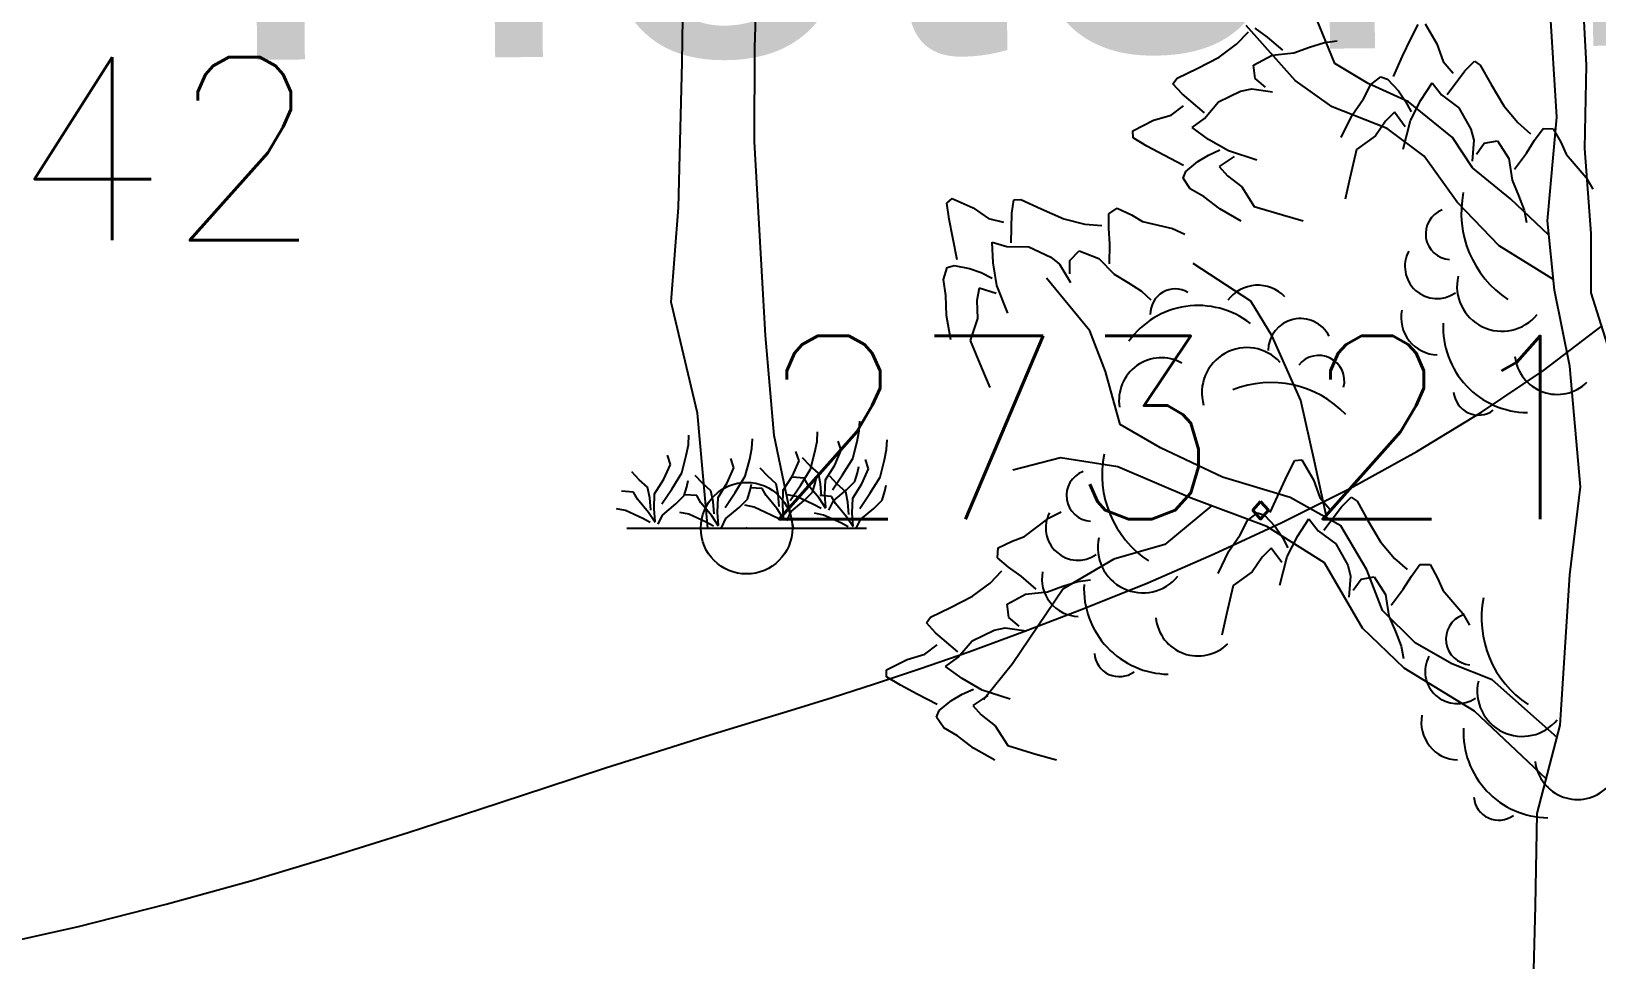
# Model space of a CAD drawing. Header units: millimetres. Extents: x 524954 to 526204, y 9523489 to 9524010.
# Drawn here: x 525666.14 to 525674.69, y 9523606.47 to 9523611.54 of the extents above; entities that cross this region are included whole.
import ezdxf

# ---------------------------------------------------------------- set-up
doc = ezdxf.new("R2010")
doc.units = ezdxf.units.MM
doc.header["$PDMODE"] = 32
doc.header["$PDSIZE"] = 0.5
doc.linetypes.add('ACAD_ISO12W100', pattern=[21, 12, -3, 0, -3, 0, -3])
doc.linetypes.add('CACHE2', pattern=[4.7625, 3.175, -1.5875])
for name, color, linetype in [('Arbre', 34, 'ACAD_ISO12W100'), ('CN_01_00', 3, 'Continuous'), ('TopoAlt', 3, 'Continuous'), ('TOPOJIS', 7, 'Continuous'), ('Toponomie', 7, 'CACHE2')]:
    doc.layers.add(name, color=color, linetype=linetype)
doc.styles.add('Simplex 1.0', font='Simplex.shx', dxfattribs={"width": 0.99, "height": 1})
doc.styles.get("Standard").update_dxf_attribs({"font": 'arial.ttf'})

# ---------------------------------------------------------------- blocks, each defined once
blk = doc.blocks.new('TCPOINT M')
at = {"color": 0}
blk.add_point((0, 0), dxfattribs=at)
at = {"layer": 'TopoAlt', "style": 'Simplex 1.0', "width": 0.99}
blk.add_attdef('ALT', (0.15, 0.15), '', height=1, dxfattribs=at)
blk = doc.blocks.new('v088')
at = {"linetype": 'Continuous'}
for p, q in [((-0.0745, 7.1309), (-0.0959, 7.5596)), ((-0.2365, 6.8477), (-0.2742, 7.4626)), ((-1.4491, 7.1395), (-1.5474, 7.38)), ((-1.6648, 7.048), (-1.9323, 7.3471)), ((-1.2665, 7.0314), (-1.4491, 7.1395)), ((-0.0837, 6.6768), (-0.0745, 7.1309)), ((-1.4628, 6.9029), (-1.6648, 7.048)), ((-1.0467, 6.9303), (-1.2665, 7.0314)), ((-0.8063, 6.7363), (-1.0467, 6.9303)), ((-1.1618, 6.7848), (-1.4628, 6.9029)), ((-0.2869, 6.2807), (-0.2365, 6.8477)), ((-0.9597, 6.6336), (-1.1618, 6.7848)), ((-0.6972, 6.5707), (-0.8063, 6.7363)), ((-0.0491, 6.2111), (-0.0837, 6.6768)), ((-0.7803, 6.3824), (-0.9597, 6.6336)), ((-0.4884, 6.4009), (-0.6972, 6.5707)), ((-0.5514, 6.1446), (-0.7803, 6.3824)), ((-0.2789, 6.2036), (-0.4884, 6.4009)), ((-0.2479, 5.9022), (-0.2869, 6.2807)), ((-0.0486, 5.8877), (-0.0491, 6.2111)), ((-0.2539, 5.9607), (-0.5514, 6.1446)), ((-1.9071, 5.8427), (-2.2223, 6.0475)), ((-2.7868, 5.6812), (-3.0229, 5.9686)), ((-0.1646, 5.4873), (-0.2479, 5.9022)), ((-1.7911, 5.6523), (-1.9071, 5.8427)), ((0.0846, 5.4676), (-0.0486, 5.8877)), ((-2.7013, 5.4591), (-2.7868, 5.6812)), ((-1.6346, 5.3011), (-1.7911, 5.6523)), ((-0.1073, 4.8293), (-0.1646, 5.4873)), ((-2.6206, 5.1685), (-2.7013, 5.4591)), ((-1.5592, 4.9668), (-1.6346, 5.3011)), ((-2.4003, 5.0425), (-2.6206, 5.1685)), ((-2.9464, 4.9876), (-3.2062, 4.92)), ((-2.6344, 4.9381), (-2.9464, 4.9876)), ((-2.0611, 4.8817), (-2.4003, 5.0425)), ((-1.4917, 4.6586), (-1.5592, 4.9668)), ((-2.2328, 4.7662), (-2.6344, 4.9381)), ((-1.6919, 4.7713), (-2.0611, 4.8817)), ((-0.1657, 4.3492), (-0.1073, 4.8293)), ((-2.1227, 4.7254), (-2.3768, 4.5144)), ((-1.8192, 4.6131), (-2.2328, 4.7662)), ((-1.415, 4.6154), (-1.6919, 4.7713)), ((-1.5041, 4.4145), (-1.8192, 4.6131)), ((-1.2732, 4.3758), (-1.415, 4.6154)), ((-2.3768, 4.5144), (-2.655, 4.434)), ((-2.655, 4.434), (-2.9315, 4.2727)), ((-1.2976, 4.0581), (-1.5041, 4.4145)), ((-1.1877, 4.1537), (-1.2732, 4.3758)), ((-0.2169, 3.5272), (-0.1657, 4.3492)), ((-2.9315, 4.2727), (-3.209, 3.8627)), ((-1.0099, 3.9771), (-1.1877, 4.1537)), ((-1.0692, 3.839), (-1.2976, 4.0581)), ((-0.8085, 3.8631), (-1.0099, 3.9771)), ((-3.209, 3.8627), (-3.3666, 3.6666)), ((-0.589, 3.7744), (-0.8085, 3.8631)), ((-0.6849, 3.6045), (-1.0692, 3.839)), ((-0.2343, 3.4611), (-0.589, 3.7744)), ((-0.2941, 3.234), (-0.6849, 3.6045)), ((-0.3436, 3.0457), (-0.2169, 3.5272)), ((0.0445, 2.6247), (0.064, 3.1786)), ((-0.3518, 2.5418), (-0.3436, 3.0457)), ((0.0429, 2.1085), (0.0445, 2.6247)), ((-0.3726, 1.7516), (-0.3518, 2.5418)), ((0.1022, 1.0525), (0.0429, 2.1085)), ((-0.4115, 1.2346), (-0.3726, 1.7516)), ((-0.2683, 0.6281), (-0.4115, 1.2346)), ((0.151, 0.5063), (0.1022, 1.0525)), ((-0.2127, 0), (-0.2683, 0.6281)), ((0.2565, 0), (0.151, 0.5063)), ((-0.6539, 0), (0.6539, 0))]:
    blk.add_line(p, q, dxfattribs=at)
at = {"color": 3, "linetype": 'Continuous'}
for p, q in [((-0.9551, 7.3561), (-0.8913, 7.2468)), ((-1.985, 7.2461), (-1.9201, 7.3129)), ((-1.8154, 7.2839), (-1.8839, 7.3331)), ((-1.7325, 7.2133), (-1.8154, 7.2839)), ((-1.0783, 7.18), (-1.0336, 7.2746)), ((-1.0336, 7.2746), (-0.9936, 7.3527)), ((-2.0805, 7.1754), (-1.985, 7.2461)), ((-1.8923, 7.1303), (-1.791, 7.1862)), ((-1.791, 7.1862), (-1.6722, 7.1979)), ((-1.6722, 7.1979), (-1.587, 7.2285)), ((-1.587, 7.2285), (-1.5051, 7.2548)), ((-1.5051, 7.2548), (-1.4365, 7.2638)), ((-0.8913, 7.2468), (-0.8575, 7.1514)), ((-2.3098, 7.06), (-2.2004, 7.1132)), ((-2.2004, 7.1132), (-2.0805, 7.1754)), ((-1.8828, 7.0578), (-1.8923, 7.1303)), ((-1.1277, 7.0688), (-1.0783, 7.18)), ((-0.8575, 7.1514), (-0.8023, 7.0875)), ((-0.8351, 6.9716), (-0.7381, 7.0997)), ((-0.7381, 7.0997), (-0.6855, 7.1528)), ((-0.6855, 7.1528), (-0.654, 7.1313)), ((-0.654, 7.1313), (-0.5947, 7.0251)), ((-2.333, 7.0298), (-2.3098, 7.06)), ((-2.283, 6.9743), (-2.333, 7.0298)), ((-1.8262, 7.0109), (-1.8828, 7.0578)), ((-1.2925, 6.9474), (-1.2526, 7.0255)), ((-1.2526, 7.0255), (-1.1978, 7.0672)), ((-1.1978, 7.0672), (-1.1602, 7.0548)), ((-1.1602, 7.0548), (-1.1012, 6.9916)), ((-0.978, 6.9406), (-0.9175, 7.0343)), ((-0.9175, 7.0343), (-0.8661, 6.9697)), ((-0.5947, 7.0251), (-0.5257, 6.909)), ((-2.1607, 6.8701), (-2.283, 6.9743)), ((-2.1606, 6.8391), (-2.0833, 6.9307)), ((-2.0833, 6.9307), (-1.963, 6.9891)), ((-1.963, 6.9891), (-1.9025, 7.0009)), ((-1.9025, 7.0009), (-1.7879, 6.9849)), ((-1.3538, 6.8575), (-1.2925, 6.9474)), ((-1.1012, 6.9916), (-1.0633, 6.9361)), ((-1.0633, 6.9361), (-1.0322, 6.8755)), ((-1.0349, 6.828), (-0.978, 6.9406)), ((-0.8661, 6.9697), (-0.7702, 6.8978)), ((-2.4387, 6.8298), (-2.3415, 6.858)), ((-2.3415, 6.858), (-2.2745, 6.9095)), ((-1.413, 6.7366), (-1.3538, 6.8575)), ((-1.122, 6.8741), (-1.1715, 6.8255)), ((-1.0639, 6.7951), (-1.122, 6.8741)), ((-0.7702, 6.8978), (-0.705, 6.781)), ((-0.5257, 6.909), (-0.4496, 6.8178)), ((-2.5514, 6.7723), (-2.4387, 6.8298)), ((-2.5502, 6.7337), (-2.5514, 6.7723)), ((-2.228, 6.7914), (-2.1606, 6.8391)), ((-2.1379, 6.7256), (-2.228, 6.7914)), ((-1.1715, 6.8255), (-1.2266, 6.7446)), ((-1.0757, 6.6715), (-1.0349, 6.828)), ((-0.705, 6.781), (-0.6897, 6.7213)), ((-0.4496, 6.8178), (-0.3793, 6.7567)), ((-0.357, 6.7218), (-0.3104, 6.7855)), ((-0.3104, 6.7855), (-0.2553, 6.7842)), ((-0.2553, 6.7842), (-0.2138, 6.7099)), ((-2.4746, 6.6893), (-2.5502, 6.7337)), ((-2.3827, 6.6392), (-2.4746, 6.6893)), ((-2.0288, 6.6624), (-2.1379, 6.7256)), ((-1.3299, 6.6702), (-1.3669, 6.5144)), ((-1.2266, 6.7446), (-1.3299, 6.6702)), ((-0.6897, 6.7213), (-0.6991, 6.6059)), ((-0.6753, 6.6457), (-0.6318, 6.7049)), ((-0.6318, 6.7049), (-0.56, 6.7185)), ((-0.56, 6.7185), (-0.4983, 6.6206)), ((-0.4022, 6.6506), (-0.357, 6.7218)), ((-0.2138, 6.7099), (-0.1857, 6.6447)), ((-2.2745, 6.5836), (-2.3827, 6.6392)), ((-2.2624, 6.5503), (-2.1959, 6.6055)), ((-2.1959, 6.6055), (-2.1384, 6.6402)), ((-2.1384, 6.6402), (-2.076, 6.6678)), ((-1.9976, 6.6315), (-2.0798, 6.5781)), ((-1.8748, 6.6127), (-2.0288, 6.6624)), ((-0.4983, 6.6206), (-0.4798, 6.5027)), ((-0.4679, 6.5637), (-0.4022, 6.6506)), ((-0.1857, 6.6447), (-0.0753, 6.5169)), ((-2.2769, 6.5134), (-2.2624, 6.5503)), ((-2.2384, 6.4564), (-2.2769, 6.5134)), ((-2.0798, 6.5781), (-2.0342, 6.5259)), ((-2.0342, 6.5259), (-1.9565, 6.4662)), ((-1.3669, 6.5144), (-1.3922, 6.3999)), ((-0.4798, 6.5027), (-0.4444, 6.4194)), ((-0.0753, 6.5169), (-0.0397, 6.4532)), ((-2.1628, 6.412), (-2.2384, 6.4564)), ((-1.9565, 6.4662), (-1.8881, 6.3588)), ((-0.4444, 6.4194), (-0.4135, 6.3391)), ((-3.5682, 6.3771), (-3.539, 6.4025)), ((-3.5548, 6.2904), (-3.5682, 6.3771)), ((-3.539, 6.4025), (-3.4232, 6.3514)), ((-3.4232, 6.3514), (-3.3399, 6.2939)), ((-3.2129, 6.3221), (-3.2014, 6.3959)), ((-3.2014, 6.3959), (-3.1633, 6.397)), ((-3.1633, 6.397), (-3.053, 6.3458)), ((-3.053, 6.3458), (-2.929, 6.2922)), ((-2.6821, 6.3185), (-2.6368, 6.3497)), ((-2.6368, 6.3497), (-2.5596, 6.3138)), ((-2.0765, 6.3457), (-2.1628, 6.412)), ((-1.9592, 6.2797), (-2.0765, 6.3457)), ((-1.8881, 6.3588), (-1.7347, 6.313)), ((-0.4135, 6.3391), (-0.4006, 6.2711)), ((-3.5355, 6.1876), (-3.5548, 6.2904)), ((-3.3399, 6.2939), (-3.2577, 6.2746)), ((-3.2164, 6.1615), (-3.2129, 6.3221)), ((-2.929, 6.2922), (-2.8139, 6.2629)), ((-2.8139, 6.2629), (-2.7211, 6.2547)), ((-2.6826, 6.2395), (-2.6821, 6.3185)), ((-2.5596, 6.3138), (-2.4986, 6.2775)), ((-2.4986, 6.2775), (-2.3343, 6.2387)), ((-1.7347, 6.313), (-1.6219, 6.2812)), ((-3.5103, 6.0686), (-3.5355, 6.1876)), ((-3.3198, 6.1639), (-3.2403, 6.1417)), ((-3.3139, 6.0525), (-3.3198, 6.1639)), ((-2.6774, 6.1553), (-2.6826, 6.2395)), ((-2.3343, 6.2387), (-2.2681, 6.208)), ((-3.2403, 6.1417), (-3.1205, 6.1398)), ((-3.1205, 6.1398), (-2.9991, 6.0834)), ((-2.9991, 6.0834), (-2.9517, 6.044)), ((-2.8952, 6.0647), (-2.845, 6.1178)), ((-2.845, 6.1178), (-2.7377, 6.0747)), ((-2.7377, 6.0747), (-2.6536, 5.99)), ((-2.6797, 6.0464), (-2.6774, 6.1553)), ((-3.5861, 5.9603), (-3.5662, 6.0262)), ((-3.5662, 6.0262), (-3.5284, 6.0381)), ((-3.5284, 6.0381), (-3.4436, 6.0215)), ((-3.4436, 6.0215), (-3.3804, 5.9989)), ((-3.3804, 5.9989), (-3.3196, 5.968)), ((-3.294, 5.9279), (-3.3139, 6.0525)), ((-2.9517, 6.044), (-2.8917, 5.945)), ((-2.8958, 5.9912), (-2.8952, 6.0647)), ((-2.6536, 5.99), (-2.576, 5.9433)), ((-3.5727, 5.8736), (-3.5861, 5.9603)), ((-3.3915, 5.9142), (-3.4031, 5.8459)), ((-3.2981, 5.8843), (-3.3915, 5.9142)), ((-3.2352, 5.7773), (-3.294, 5.9279)), ((-2.576, 5.9433), (-2.5039, 5.8964)), ((-3.5695, 5.7648), (-3.5727, 5.8736)), ((-3.4031, 5.8459), (-3.4003, 5.748)), ((-2.5039, 5.8964), (-2.4536, 5.8489)), ((-3.5466, 5.6322), (-3.5695, 5.7648)), ((-3.4003, 5.748), (-3.4403, 5.6271)), ((-3.4403, 5.6271), (-3.3789, 5.4792)), ((-3.3789, 5.4792), (-3.3323, 5.3717)), ((-1.7068, 4.8945), (-1.6668, 4.9726)), ((-1.6668, 4.9726), (-1.6283, 4.976)), ((-1.6283, 4.976), (-1.5645, 4.8667)), ((-1.7514, 4.7999), (-1.7068, 4.8945)), ((-1.8008, 4.6887), (-1.7514, 4.7999)), ((-1.5645, 4.8667), (-1.5307, 4.7714)), ((-1.5307, 4.7714), (-1.4755, 4.7074)), ((-1.5083, 4.5916), (-1.4112, 4.7196)), ((-1.4112, 4.7196), (-1.3587, 4.7727)), ((-1.3587, 4.7727), (-1.3272, 4.7513)), ((-1.3272, 4.7513), (-1.2679, 4.6451)), ((-3.1435, 4.5571), (-3.0095, 4.66)), ((-3.0095, 4.66), (-2.9439, 4.6918)), ((-1.9657, 4.5674), (-1.9257, 4.6454)), ((-1.9257, 4.6454), (-1.871, 4.6871)), ((-1.871, 4.6871), (-1.8334, 4.6747)), ((-1.8334, 4.6747), (-1.7744, 4.6115)), ((-1.6512, 4.5605), (-1.5907, 4.6542)), ((-1.5907, 4.6542), (-1.5392, 4.5896)), ((-1.2679, 4.6451), (-1.1988, 4.529)), ((-3.2867, 4.4956), (-3.2101, 4.5328)), ((-3.2101, 4.5328), (-3.1435, 4.5571)), ((-2.0269, 4.4774), (-1.9657, 4.5674)), ((-1.7744, 4.6115), (-1.7365, 4.5561)), ((-1.7365, 4.5561), (-1.7054, 4.4954)), ((-1.7081, 4.4479), (-1.6512, 4.5605)), ((-1.5392, 4.5896), (-1.4434, 4.5178)), ((-3.2911, 4.4407), (-3.2867, 4.4956)), ((-2.0862, 4.3565), (-2.0269, 4.4774)), ((-1.7952, 4.494), (-1.8447, 4.4455)), ((-1.7371, 4.415), (-1.7952, 4.494)), ((-1.7488, 4.2914), (-1.7081, 4.4479)), ((-1.4434, 4.5178), (-1.3781, 4.401)), ((-1.1988, 4.529), (-1.1228, 4.4377)), ((-3.3314, 4.3035), (-3.2664, 4.3702)), ((-3.2303, 4.3905), (-3.2911, 4.4407)), ((-3.1617, 4.3413), (-3.2303, 4.3905)), ((-1.8998, 4.3645), (-2.0031, 4.2901)), ((-1.8447, 4.4455), (-1.8998, 4.3645)), ((-1.3781, 4.401), (-1.3629, 4.3412)), ((-1.1228, 4.4377), (-1.0524, 4.3767)), ((-1.0302, 4.3418), (-0.9835, 4.4054)), ((-0.9835, 4.4054), (-0.9285, 4.4041)), ((-0.9285, 4.4041), (-0.8869, 4.3298)), ((-3.4268, 4.2328), (-3.3314, 4.3035)), ((-3.0788, 4.2707), (-3.1617, 4.3413)), ((-3.0186, 4.2553), (-2.9333, 4.2859)), ((-2.9333, 4.2859), (-2.8514, 4.3121)), ((-2.8514, 4.3121), (-2.7828, 4.3211)), ((-2.0031, 4.2901), (-2.0401, 4.1343)), ((-1.3629, 4.3412), (-1.3723, 4.2259)), ((-1.3485, 4.2656), (-1.3049, 4.3248)), ((-1.3049, 4.3248), (-1.2331, 4.3384)), ((-1.2331, 4.3384), (-1.1715, 4.2405)), ((-1.0754, 4.2705), (-1.0302, 4.3418)), ((-0.8869, 4.3298), (-0.8589, 4.2646)), ((-3.5467, 4.1705), (-3.4268, 4.2328)), ((-3.2386, 4.1877), (-3.1373, 4.2436)), ((-3.1373, 4.2436), (-3.0186, 4.2553)), ((-1.1715, 4.2405), (-1.153, 4.1227)), ((-1.1411, 4.1837), (-1.0754, 4.2705)), ((-0.8589, 4.2646), (-0.7485, 4.1368)), ((-3.6793, 4.0872), (-3.6561, 4.1174)), ((-3.6561, 4.1174), (-3.5467, 4.1705)), ((-3.2291, 4.1152), (-3.2386, 4.1877)), ((-3.1725, 4.0683), (-3.2291, 4.1152)), ((-2.0401, 4.1343), (-2.0653, 4.0199)), ((-1.153, 4.1227), (-1.1176, 4.0393)), ((-0.7485, 4.1368), (-0.7129, 4.0731)), ((-3.6294, 4.0317), (-3.6793, 4.0872)), ((-3.5071, 3.9275), (-3.6294, 4.0317)), ((-3.4297, 3.988), (-3.3093, 4.0465)), ((-3.3093, 4.0465), (-3.2488, 4.0583)), ((-3.2488, 4.0583), (-3.1342, 4.0423)), ((-1.1176, 4.0393), (-1.0867, 3.9591)), ((-3.6878, 3.9154), (-3.6208, 3.9668)), ((-3.5069, 3.8964), (-3.4297, 3.988)), ((-1.0867, 3.9591), (-1.0738, 3.891)), ((-3.8977, 3.8297), (-3.785, 3.8871)), ((-3.785, 3.8871), (-3.6878, 3.9154)), ((-3.5743, 3.8488), (-3.5069, 3.8964)), ((-3.4842, 3.783), (-3.5743, 3.8488)), ((-3.8965, 3.791), (-3.8977, 3.8297)), ((-3.8209, 3.7466), (-3.8965, 3.791)), ((-3.3751, 3.7197), (-3.4842, 3.783)), ((-3.729, 3.6966), (-3.8209, 3.7466)), ((-3.6208, 3.641), (-3.729, 3.6966)), ((-3.5422, 3.6629), (-3.4847, 3.6976)), ((-3.4847, 3.6976), (-3.4223, 3.7252)), ((-3.3439, 3.6889), (-3.4261, 3.6355)), ((-3.2212, 3.6701), (-3.3751, 3.7197)), ((-3.6232, 3.5708), (-3.6087, 3.6076)), ((-3.6087, 3.6076), (-3.5422, 3.6629)), ((-3.4261, 3.6355), (-3.3805, 3.5833)), ((-3.5847, 3.5138), (-3.6232, 3.5708)), ((-3.5091, 3.4694), (-3.5847, 3.5138)), ((-3.3805, 3.5833), (-3.3028, 3.5236)), ((-3.3028, 3.5236), (-3.2344, 3.4162)), ((-3.4228, 3.4031), (-3.5091, 3.4694)), ((-3.3055, 3.337), (-3.4228, 3.4031)), ((-3.2344, 3.4162), (-3.081, 3.3703)), ((-3.081, 3.3703), (-2.9682, 3.3386)), ((0.3847, 0.4736), (0.3871, 0.5265)), ((0.6034, 0.4736), (0.6155, 0.5313)), ((0.6155, 0.5313), (0.6179, 0.5842)), ((-0.3294, 0.3967), (-0.3173, 0.4544)), ((-0.3173, 0.4544), (-0.3149, 0.5073)), ((0.0168, 0.3774), (0.0288, 0.4351)), ((0.0288, 0.4351), (0.0313, 0.488)), ((0.3726, 0.4159), (0.3847, 0.4736)), ((0.5169, 0.4255), (0.5001, 0.476)), ((0.5794, 0.3798), (0.6034, 0.4736)), ((0.7525, 0.3726), (0.7645, 0.4303)), ((0.7645, 0.4303), (0.7669, 0.4832)), ((-0.452, 0.2669), (-0.4159, 0.3486)), ((-0.4159, 0.3486), (-0.4327, 0.3991)), ((-0.3534, 0.3029), (-0.3294, 0.3967)), ((-0.0697, 0.3294), (-0.0865, 0.3798)), ((-0.0072, 0.2837), (0.0168, 0.3774)), ((0.25, 0.2861), (0.2861, 0.3678)), ((0.2861, 0.3678), (0.2693, 0.4183)), ((0.3462, 0.3414), (0.3053, 0.3847)), ((0.3486, 0.3221), (0.3726, 0.4159)), ((0.4303, 0.2645), (0.4808, 0.3438)), ((0.4808, 0.3438), (0.5169, 0.4255)), ((0.5241, 0.2909), (0.5794, 0.3798)), ((0.6659, 0.3246), (0.6491, 0.375)), ((0.7285, 0.2789), (0.7525, 0.3726)), ((-0.5866, 0.2645), (-0.6275, 0.3077)), ((-0.5409, 0.2236), (-0.5866, 0.2645)), ((-0.5025, 0.1875), (-0.452, 0.2669)), ((-0.4087, 0.214), (-0.3534, 0.3029)), ((-0.327, 0.226), (-0.3197, 0.2596)), ((-0.2404, 0.2452), (-0.2813, 0.2885)), ((-0.1058, 0.2476), (-0.0697, 0.3294)), ((-0.0625, 0.1947), (-0.0072, 0.2837)), ((0.1154, 0.2837), (0.0745, 0.327)), ((0.1611, 0.2428), (0.1154, 0.2837)), ((0.1995, 0.2068), (0.25, 0.2861)), ((0.3149, 0.2741), (0.25, 0.2789)), ((0.2933, 0.2332), (0.3486, 0.3221)), ((0.3366, 0.2356), (0.3149, 0.2741)), ((0.3919, 0.3005), (0.3462, 0.3414)), ((0.375, 0.2452), (0.3823, 0.2789)), ((0.4039, 0.2428), (0.3919, 0.3005)), ((0.4279, 0.1827), (0.4303, 0.2645)), ((0.4953, 0.2404), (0.4544, 0.2837)), ((0.4688, 0.2092), (0.5241, 0.2909)), ((0.5914, 0.2548), (0.6058, 0.3029)), ((0.6058, 0.3029), (0.6131, 0.3366)), ((0.6299, 0.2428), (0.6659, 0.3246)), ((0.6732, 0.1899), (0.7285, 0.2789)), ((-0.6179, 0.1971), (-0.6828, 0.2019)), ((-0.5962, 0.1587), (-0.6179, 0.1971)), ((-0.5289, 0.1659), (-0.5409, 0.2236)), ((-0.5049, 0.1058), (-0.5025, 0.1875)), ((-0.464, 0.1322), (-0.4087, 0.214)), ((-0.3871, 0.1322), (-0.3414, 0.1779)), ((-0.3414, 0.1779), (-0.327, 0.226)), ((-0.2717, 0.1779), (-0.3366, 0.1827)), ((-0.25, 0.1394), (-0.2717, 0.1779)), ((-0.1947, 0.2043), (-0.2404, 0.2452)), ((-0.1827, 0.1467), (-0.1947, 0.2043)), ((-0.1563, 0.1683), (-0.1058, 0.2476)), ((-0.1178, 0.113), (-0.0625, 0.1947)), ((0.0048, 0.1587), (0.0192, 0.2068)), ((0.0192, 0.2068), (0.0264, 0.2404)), ((0.0841, 0.2164), (0.0192, 0.2212)), ((0.1058, 0.1779), (0.0841, 0.2164)), ((0.1659, 0.1058), (0.1058, 0.1779)), ((0.1731, 0.1851), (0.1611, 0.2428)), ((0.1779, 0.1178), (0.1731, 0.1851)), ((0.1971, 0.125), (0.1995, 0.2068)), ((0.2717, 0.1731), (0.2212, 0.1827)), ((0.238, 0.1515), (0.2933, 0.2332)), ((0.3654, 0.1298), (0.2717, 0.1731)), ((0.3149, 0.1515), (0.3606, 0.1971)), ((0.3967, 0.1635), (0.3366, 0.2356)), ((0.3606, 0.1971), (0.375, 0.2452)), ((0.464, 0.1731), (0.3991, 0.1779)), ((0.4087, 0.1755), (0.4039, 0.2428)), ((0.4327, 0.113), (0.4279, 0.1827)), ((0.4856, 0.1346), (0.464, 0.1731)), ((0.4736, 0.1491), (0.5457, 0.2092)), ((0.5409, 0.1995), (0.4953, 0.2404)), ((0.5529, 0.1418), (0.5409, 0.1995)), ((0.5457, 0.2092), (0.5914, 0.2548)), ((0.5794, 0.1635), (0.6299, 0.2428)), ((0.6179, 0.1082), (0.6732, 0.1899)), ((0.7405, 0.1539), (0.7549, 0.2019)), ((0.7549, 0.2019), (0.7621, 0.2356)), ((-0.6611, 0.0962), (-0.7116, 0.1058)), ((-0.5674, 0.0529), (-0.6611, 0.0962)), ((-0.5361, 0.0865), (-0.5962, 0.1587)), ((-0.5001, 0.0313), (-0.5361, 0.0865)), ((-0.5241, 0.0986), (-0.5289, 0.1659)), ((-0.5001, 0.0361), (-0.5049, 0.1058)), ((-0.4592, 0.0721), (-0.3871, 0.1322)), ((-0.3149, 0.0769), (-0.3654, 0.0865)), ((-0.1899, 0.0673), (-0.25, 0.1394)), ((-0.1779, 0.0793), (-0.1827, 0.1467)), ((-0.1587, 0.0865), (-0.1563, 0.1683)), ((-0.1539, 0.0168), (-0.1587, 0.0865)), ((-0.113, 0.0529), (-0.0409, 0.113)), ((-0.0409, 0.113), (0.0048, 0.1587)), ((0.0409, 0.1154), (-0.0096, 0.125)), ((0.1346, 0.0721), (0.0409, 0.1154)), ((0.2019, 0.0505), (0.1659, 0.1058)), ((0.2019, 0.0553), (0.1971, 0.125)), ((0.2188, 0.0409), (0.2428, 0.0914)), ((0.2428, 0.0914), (0.3149, 0.1515)), ((0.4063, 0.1082), (0.3654, 0.1298)), ((0.4327, 0.1082), (0.3967, 0.1635)), ((0.4496, 0.0986), (0.4736, 0.1491)), ((0.5457, 0.0625), (0.4856, 0.1346)), ((0.5578, 0.0745), (0.5529, 0.1418)), ((0.577, 0.0817), (0.5794, 0.1635)), ((0.6227, 0.0481), (0.6948, 0.1082)), ((0.6948, 0.1082), (0.7405, 0.1539)), ((-0.5265, 0.0313), (-0.5674, 0.0529)), ((-0.4832, 0.0216), (-0.4592, 0.0721)), ((-0.2212, 0.0337), (-0.3149, 0.0769)), ((-0.1803, 0.012), (-0.2212, 0.0337)), ((-0.1539, 0.012), (-0.1899, 0.0673)), ((-0.137, 0.0024), (-0.113, 0.0529)), ((0.1755, 0.0505), (0.1346, 0.0721)), ((0.4207, 0.0721), (0.3702, 0.0817)), ((0.5145, 0.0288), (0.4207, 0.0721)), ((0.5554, 0.0072), (0.5145, 0.0288)), ((0.5818, 0.0072), (0.5457, 0.0625)), ((0.5818, 0.012), (0.577, 0.0817)), ((0.5986, -0.0024), (0.6227, 0.0481))]:
    blk.add_line(p, q, dxfattribs=at)
for centre, major_axis, start_param, end_param in [((-0.1929, 6.3242), (-0.3995, 0.3995), 0.587708, 1.773422), ((-0.8122, 6.2095), (-0.099, 0.099), -0.421529, 2.292047), ((-0.8896, 6.0328), (0.1246, 0.1246), 1.864761, 4.52862), ((-2.32, 5.773), (0.0964, 0.0964), 0.254619, 2.377018), ((-1.8693, 5.7251), (0.1445, 0.1445), 6.263619, 7.998733), ((-0.535, 5.9246), (0.1741, 0.1741), 2.133893, 4.816631), ((-2.1951, 5.3523), (0.3298, 0.3298), 0.12682, 1.733702), ((-1.6366, 5.5711), (-0.1246, 0.1246), 4.396235, 7.060094), ((-0.8824, 5.7538), (-0.1445, 0.1445), 0.590553, 2.325666), ((-0.3902, 5.7004), (0.3298, 0.3298), 2.307735, 3.914618), ((-1.9284, 5.3425), (0.1741, 0.1741), 6.236163, 8.918901), ((-1.536, 5.4064), (0.099, 0.099), 5.251538, 7.965114), ((-2.3952, 5.3012), (-0.1641, 0.1641), -1.288499, 0.949924), ((-0.2336, 5.5657), (-0.1641, 0.1641), 0.892416, 3.130839), ((-1.7969, 4.8332), (0.3995, 0.3995), 6.260774, 7.446489), ((-0.6635, 5.357), (0.0964, 0.0964), 2.435534, 4.557933), ((-2.1547, 4.8961), (-0.3995, 0.3995), 0.587708, 1.773422), ((-2.774, 4.7815), (-0.099, 0.099), -0.421529, 2.292047), ((-2.8514, 4.6047), (-0.1246, 0.1246), 0.293965, 2.957824), ((-2.4968, 4.4965), (0.1741, 0.1741), 2.133893, 4.816631), ((-2.8441, 4.3258), (-0.1445, 0.1445), 0.590553, 2.325666), ((-2.352, 4.2724), (0.3298, 0.3298), 2.307735, 3.914618), ((-0.0823, 4.1124), (0.3995, 0.3995), 2.158504, 3.344219), ((-2.1954, 4.1377), (0.1641, 0.1641), 2.463212, 4.701636), ((-0.7016, 3.9977), (0.099, 0.099), 1.149268, 3.862844), ((-2.6253, 3.929), (0.0964, 0.0964), 2.435534, 4.557933), ((-0.779, 3.821), (0.1246, 0.1246), 1.864761, 4.52862), ((-0.4244, 3.7128), (0.1741, 0.1741), 2.133893, 4.816631), ((-0.7718, 3.542), (-0.1445, 0.1445), 0.590553, 2.325666), ((-0.2796, 3.4886), (0.3298, 0.3298), 2.307735, 3.914618), ((-0.1231, 3.3539), (0.1641, 0.1641), 2.463212, 4.701636), ((-0.5529, 3.1452), (0.0964, 0.0964), 2.435534, 4.557933)]:
    blk.add_ellipse(centre, major_axis=major_axis, ratio=1, start_param=start_param, end_param=end_param, dxfattribs=at)

msp = doc.modelspace()

# ---------------------------------------------------------------- linework, layer by layer
at = {"layer": 'CN_01_00', "elevation": 273, "flags": 128}
msp.add_lwpolyline([(525665.904, 9523606.5389), (525666.3946, 9523606.649), (525666.8729, 9523606.7702), (525667.3351, 9523606.8985), (525667.7774, 9523607.0302), (525668.1962, 9523607.1615), (525668.5875, 9523607.2884), (525668.9478, 9523607.4073), (525669.2732, 9523607.5142), (525669.562, 9523607.6067), (525669.8212, 9523607.6873), (525670.0598, 9523607.7603), (525670.2867, 9523607.8295), (525670.5109, 9523607.8989), (525670.7415, 9523607.9726), (525670.9873, 9523608.0546), (525671.2575, 9523608.1488), (525671.5584, 9523608.2586), (525671.8862, 9523608.3843), (525672.2345, 9523608.5257), (525672.5968, 9523608.6824), (525672.9668, 9523608.8541), (525673.338, 9523609.0404), (525673.7041, 9523609.241), (525674.0585, 9523609.4557), (525674.3964, 9523609.6846), (525674.7192, 9523609.9298)], dxfattribs=at)

# ---------------------------------------------------------------- block references
at = {"layer": 'Arbre'}
for p in [(525670.044, 9523608.823), (525674.705, 9523604.22)]:
    msp.add_blockref('v088', p, dxfattribs=at)
at = {"layer": 'TOPOJIS'}
ref = msp.add_blockref('TCPOINT M', (525663.0078, 9523610.3453, 273.42), dxfattribs=at)
ref.add_attrib('ALT', '273.42', (525663.0578, 9523610.3953, 273.42), dxfattribs={"layer": 'TopoAlt', "height": 1, "style": 'Simplex 1.0', "width": 0.99})
ref = msp.add_blockref('TCPOINT M', (525670.0436, 9523608.8232, 273.21), dxfattribs=at)
ref.add_attrib('ALT', '273.21', (525670.0936, 9523608.8732, 273.21), dxfattribs={"layer": 'TopoAlt', "height": 1, "style": 'Simplex 1.0', "width": 0.99})

# ---------------------------------------------------------------- texts
at = {"layer": 'Toponomie', "insert": (525667.1205, 9523613.3769), "char_height": 2, "width": 38.520356, "attachment_point": 1, "rotation": 0.60302}
msp.add_mtext('Hotel Restaurant les Rapides', dxfattribs=at)

doc.saveas('drawing.dxf')
